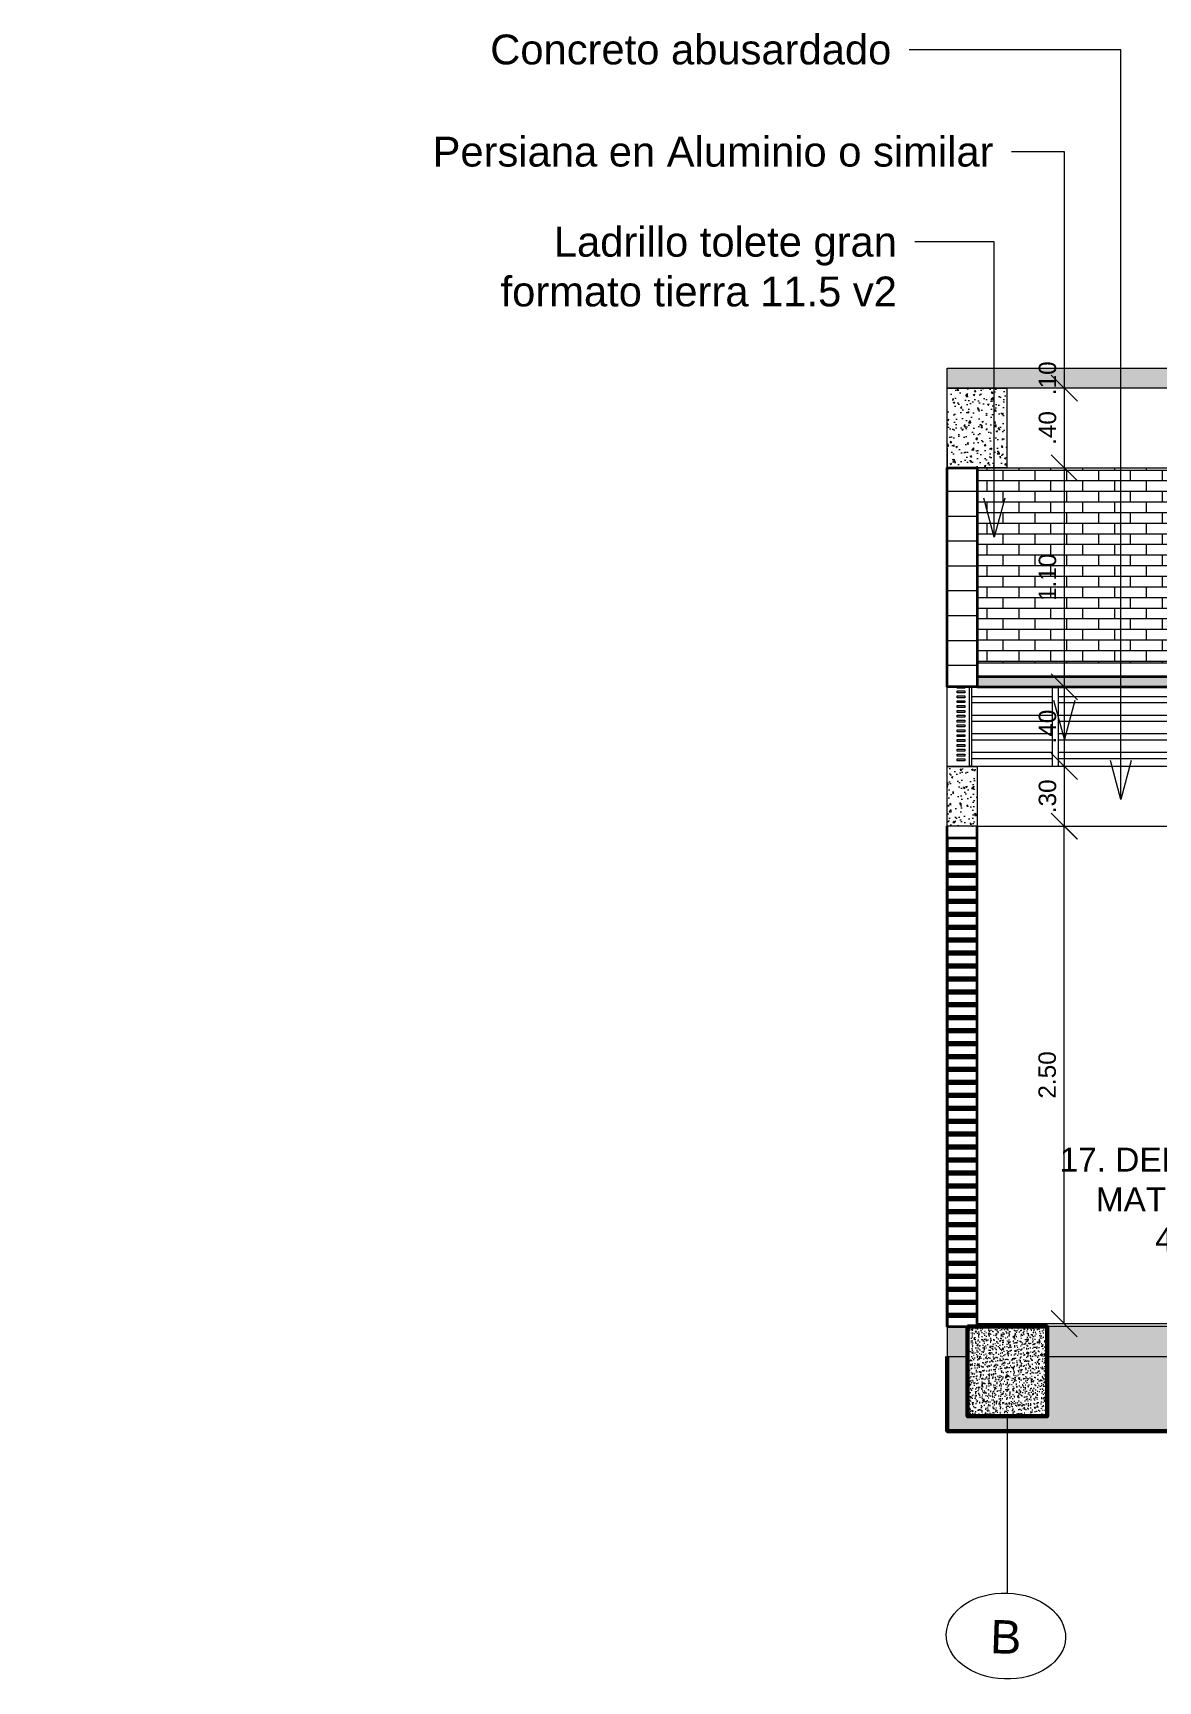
# Model space of a CAD drawing. Header units: metres. Extents: x 98211 to 98447, y 101204 to 101327.
# Drawn here: x 98220.19 to 98225.84, y 101267.4 to 101275.68 of the extents above; entities that cross this region are included whole.
import ezdxf
from ezdxf import colors
from ezdxf.entities.mleader import LeaderData, LeaderLine
from ezdxf.enums import TextEntityAlignment as Align
from ezdxf.math import Vec2, Vec3

# ---------------------------------------------------------------- set-up
doc = ezdxf.new("R2010")
doc.units = ezdxf.units.M
doc.header["$LTSCALE"] = 8
doc.header["$MEASUREMENT"] = 0
doc.header["$PDMODE"] = 1
doc.linetypes.add('DASHDOTX2', pattern=[2, 1, -0.5, 0, -0.5])
doc.layers.get('0').update_dxf_attribs({"linetype": 'CONTINUOUS', "lineweight": 9})
doc.layers.get('DEFPOINTS').update_dxf_attribs({"linetype": 'CONTINUOUS'})
for name, color, linetype, lineweight in [('9 (achurados)', 252, 'CONTINUOUS', 0), ('A_ACHU-1', 253, 'CONTINUOUS', 0), ('A_ACHURADADOS', 9, 'CONTINUOUS', 0), ('A_CARP-MAD', 46, 'CONTINUOUS', 18), ('A_ECON-PLAC', 24, 'CONTINUOUS', 60), ('A_EJES', 75, 'DASHDOTX2', 5), ('A_MURO', 7, 'CONTINUOUS', 40), ('A_MURO-ENCHA', 141, 'CONTINUOUS', 15), ('A_PLAN-1', 7, 'CONTINUOUS', 60), ('A_PLAN-3', 51, 'CONTINUOUS', 40), ('A_PLAN-5', 100, 'CONTINUOUS', 20), ('A_PLAN-7', 241, 'CONTINUOUS', 15), ('A_TEXT', 154, 'CONTINUOUS', 0), ('A_TEXT-DIM', 54, 'CONTINUOUS', 13), ('A_TEXT-IDEN', 5, 'CONTINUOUS', 18), ('A_TEXT-NOTA', 53, 'CONTINUOUS', 20), ('A_TEXT-SIMB', 195, 'CONTINUOUS', 20)]:
    doc.layers.add(name, color=color, linetype=linetype, lineweight=lineweight)
doc.styles.add('ARIAL', font='arial.ttf')
doc.styles.add('DIM', font='arial.ttf')
doc.dimstyles.new('BAN_REP_1-50-2', dxfattribs={"dimtxt": 0.0875, "dimasz": 0.1313, "dimexe": 0.15, "dimexo": 0.03, "dimgap": 0.04, "dimtad": 1, "dimzin": 4, "dimdsep": 46, "dimtxsty": 'ARIAL', "dimblk": 'OBLIQUE', "dimcen": 0.075, "dimse1": 1, "dimse2": 1, "dimclrd": 256, "dimclre": 256, "dimclrt": 256, "dimadec": 0, "dimazin": 0, "dimtfac": 1, "dimtix": 1, "dimtofl": 0, "dimtmove": 1, "dimatfit": 3, "dimldrblk": 'OPEN90', "dimfxl": 1, "dimtolj": 1, "dimtzin": 0, "dimlwd": -1, "dimlwe": -1, "dimarcsym": 0})

# ---------------------------------------------------------------- blocks, each defined once
blk = doc.blocks.new('EJE')
at = {"layer": 'A_TEXT-SIMB'}
blk.add_ellipse((0, 0), major_axis=(-0.625, 0), ratio=0.72, dxfattribs=at)
at = {"layer": 'A_TEXT-IDEN', "style": 'ARIAL'}
blk.add_attdef('EJE', text='', height=0.35, dxfattribs=at).set_placement((0, -0.184), align=Align.CENTER)
blk = doc.blocks.new('_Oblique')
at = {"color": 0, "linetype": 'ByBlock', "lineweight": -2}
blk.add_line((-0.5, -0.5), (0.5, 0.5), dxfattribs=at)
blk = doc.blocks.new('*D289')
at = {"layer": 'A_TEXT-DIM', "transparency": 16777216}
blk.add_line((98225.3662, 101269.1911), (98225.3662, 101271.6911), dxfattribs=at)
at = {"layer": 'DEFPOINTS', "color": 0, "transparency": 16777216}
for p in [(98225.0914, 101271.6911), (98225.3662, 101271.6911), (98225.0914, 101269.1911)]:
    blk.add_point(p, dxfattribs=at)
at = {"layer": 'A_TEXT-DIM', "transparency": 16777216, "xscale": 0.1313, "yscale": 0.1313, "zscale": 0.1313}
for p, rotation in [((98225.3662, 101271.6911), 90), ((98225.3662, 101269.1911), 270)]:
    blk.add_blockref('_Oblique', p, dxfattribs=dict(at, rotation=rotation))
at = {"layer": 'A_TEXT-DIM', "transparency": 16777216, "insert": (98225.2815, 101270.4411), "char_height": 0.0875, "attachment_point": 5, "rotation": 90, "style": 'ARIAL'}
blk.add_mtext('\\A1;2.50', dxfattribs=at)
blk = doc.blocks.new('_Open90')
at = {"color": 0, "linetype": 'ByBlock', "lineweight": -2}
for p, q in [((0, 0), (-1, 0)), ((-0.5, 0.5), (0, 0)), ((0, 0), (-0.5, -0.5))]:
    blk.add_line(p, q, dxfattribs=at)
blk = doc.blocks.new('*D290')
at = {"layer": 'A_TEXT-DIM', "transparency": 16777216}
blk.add_line((98225.3676, 101271.6911), (98225.3676, 101271.9918), dxfattribs=at)
at = {"layer": 'DEFPOINTS', "color": 0, "transparency": 16777216}
for p in [(98225.3662, 101271.9918, 2254.2981), (98225.3676, 101271.9918), (98225.3662, 101271.6911, 2254.2981)]:
    blk.add_point(p, dxfattribs=at)
at = {"layer": 'A_TEXT-DIM', "transparency": 16777216, "xscale": 0.1313, "yscale": 0.1313, "zscale": 0.1313}
for p, rotation in [((98225.3676, 101271.9918), 90), ((98225.3676, 101271.6911), 270)]:
    blk.add_blockref('_Oblique', p, dxfattribs=dict(at, rotation=rotation))
at = {"layer": 'A_TEXT-DIM', "transparency": 16777216, "insert": (98225.2829, 101271.8414), "char_height": 0.0875, "attachment_point": 5, "rotation": 90, "style": 'ARIAL'}
blk.add_mtext('\\A1;.30', dxfattribs=at)
blk = doc.blocks.new('*D291')
at = {"layer": 'A_TEXT-DIM', "transparency": 16777216}
blk.add_line((98225.3676, 101271.9918), (98225.3676, 101272.392), dxfattribs=at)
at = {"layer": 'DEFPOINTS', "color": 0, "transparency": 16777216}
for p in [(98225.0914, 101272.392, 2254.2981), (98225.3676, 101272.392), (98225.3676, 101271.9918)]:
    blk.add_point(p, dxfattribs=at)
at = {"layer": 'A_TEXT-DIM', "transparency": 16777216, "xscale": 0.1313, "yscale": 0.1313, "zscale": 0.1313}
for p, rotation in [((98225.3676, 101272.392), 90), ((98225.3676, 101271.9918), 270)]:
    blk.add_blockref('_Oblique', p, dxfattribs=dict(at, rotation=rotation))
at = {"layer": 'A_TEXT-DIM', "transparency": 16777216, "insert": (98225.2829, 101272.1919), "char_height": 0.0875, "attachment_point": 5, "rotation": 90, "style": 'ARIAL'}
blk.add_mtext('\\A1;.40', dxfattribs=at)
blk = doc.blocks.new('*D292')
at = {"layer": 'A_TEXT-DIM', "transparency": 16777216}
blk.add_line((98225.3676, 101272.392), (98225.3676, 101273.4924), dxfattribs=at)
at = {"layer": 'DEFPOINTS', "color": 0, "transparency": 16777216}
for p in [(98225.0914, 101273.4924, 2254.2981), (98225.3676, 101273.4924), (98225.3676, 101272.392)]:
    blk.add_point(p, dxfattribs=at)
at = {"layer": 'A_TEXT-DIM', "transparency": 16777216, "xscale": 0.1313, "yscale": 0.1313, "zscale": 0.1313}
for p, rotation in [((98225.3676, 101273.4924), 90), ((98225.3676, 101272.392), 270)]:
    blk.add_blockref('_Oblique', p, dxfattribs=dict(at, rotation=rotation))
at = {"layer": 'A_TEXT-DIM', "transparency": 16777216, "insert": (98225.2829, 101272.9422), "char_height": 0.0875, "attachment_point": 5, "rotation": 90, "style": 'ARIAL'}
blk.add_mtext('\\A1;1.10', dxfattribs=at)
blk = doc.blocks.new('*D293')
at = {"layer": 'A_TEXT-DIM', "transparency": 16777216}
blk.add_line((98225.3676, 101273.4924), (98225.3676, 101273.8924), dxfattribs=at)
at = {"layer": 'DEFPOINTS', "color": 0, "transparency": 16777216}
for p in [(98225.0914, 101273.8924, 2254.2981), (98225.3676, 101273.8924), (98225.3676, 101273.4924)]:
    blk.add_point(p, dxfattribs=at)
at = {"layer": 'A_TEXT-DIM', "transparency": 16777216, "xscale": 0.1313, "yscale": 0.1313, "zscale": 0.1313}
for p, rotation in [((98225.3676, 101273.8924), 90), ((98225.3676, 101273.4924), 270)]:
    blk.add_blockref('_Oblique', p, dxfattribs=dict(at, rotation=rotation))
at = {"layer": 'A_TEXT-DIM', "transparency": 16777216, "insert": (98225.2829, 101273.6924), "char_height": 0.0875, "attachment_point": 5, "rotation": 90, "style": 'ARIAL'}
blk.add_mtext('\\A1;.40', dxfattribs=at)
blk = doc.blocks.new('*D294')
at = {"layer": 'DEFPOINTS', "color": 0, "transparency": 16777216}
for p in [(98225.0914, 101273.9924, 2254.2981), (98225.3676, 101273.9924), (98225.0914, 101273.8924, 2254.2981)]:
    blk.add_point(p, dxfattribs=at)
at = {"layer": 'A_TEXT-DIM', "transparency": 16777216, "insert": (98225.2829, 101273.9424), "char_height": 0.0875, "attachment_point": 5, "rotation": 90, "style": 'ARIAL'}
blk.add_mtext('\\A1;.10', dxfattribs=at)
blk = doc.blocks.new('_Open30')
at = {"color": 0, "linetype": 'ByBlock', "lineweight": -2}
for p, q in [((-1, 0.268), (0, 0)), ((0, 0), (-1, -0.268)), ((0, 0), (-1, 0))]:
    blk.add_line(p, q, dxfattribs=at)

msp = doc.modelspace()

# ---------------------------------------------------------------- hatches: boundary and pattern name
at = {"layer": '9 (achurados)'}
h = msp.add_hatch(dxfattribs=at)
h.set_pattern_fill('EARTH', color=256, scale=0.25, angle=45)
h.set_pattern_definition([(45, (-0.76105, -1.662774), (7e-18, 0.088388347648), [0.0625, -0.0625]), (45, (-0.777624, -1.6462), (7e-18, 0.088388347648), [0.0625, -0.0625]), (45, (-0.7942, -1.62963), (7e-18, 0.088388347648), [0.0625, -0.0625]), (135, (-0.7942, -1.61858), (-0.088388347648, 1e-17), [0.0625, -0.0625]), (135, (-0.777624, -1.602007), (-0.088388347648, 1e-17), [0.0625, -0.0625]), (135, (-0.76105, -1.585434), (-0.088388347648, 1e-17), [0.0625, -0.0625])])
h.paths.add_polyline_path([(98225.2811, 101269.0261), (98225.2811, 101268.7261), (98225.0811, 101268.7261), (98225.0811, 101268.6511), (98232.7809, 101268.6511), (98232.7809, 101268.7261), (98232.5809, 101268.7261), (98232.5809, 101269.0261)])
h.paths.add_polyline_path([(98225.0811, 101268.6511), (98225.0811, 101268.7261), (98224.8811, 101268.7261), (98224.8811, 101269.0261), (98224.7789, 101269.0261), (98224.7789, 101268.6511)])
h.paths.add_polyline_path([(98232.9809, 101268.7261), (98232.7809, 101268.7261), (98232.7809, 101268.6511), (98233.0789, 101268.6511), (98233.0789, 101269.0261), (98232.9809, 101269.0261)])
at = {"layer": 'A_ACHU-1'}
h = msp.add_hatch(dxfattribs=at)
h.set_pattern_fill('AR-BRSTD,_O', color=256, scale=0.02)
h.set_pattern_definition([(0, (5.78027, -10.537793), (0, 0.05334), []), (90, (5.78027, -10.53779), (-0.08, 0.05334), [0.05334, -0.05334])])
h.paths.add_polyline_path([(98224.9289, 101273.4924), (98224.9289, 101272.5118), (98232.9289, 101272.5118), (98232.9289, 101273.4924)])
h = msp.add_hatch(color=7, dxfattribs=at)
h.dxf.hatch_style = 1
h.paths.add_polyline_path([(98232.9289, 101272.4418), (98224.9289, 101272.4418), (98224.9289, 101272.3918), (98232.9289, 101272.3918)])
at = {"layer": 'A_ACHURADADOS'}
h = msp.add_hatch(dxfattribs=at)
h.set_pattern_fill('AR-CONC', color=256, scale=0.012, style=0)
h.set_pattern_definition([(50, (-144.92531, -136.403506), (0.086071221912, -0.007530256198), [0.009, -0.099]), (355, (-144.92531, -136.40351), (-0.016650160034, 0.090263056044), [0.0072, -0.0792]), (100.45144446, (-144.918135, -136.40413), (0.069421061607, 0.082732798916), [0.00764882304, -0.08413705344]), (46.1842, (-144.92531, -136.37951), (0.12806895968, -0.019862313695), [0.0135, -0.1485]), (96.63563549, (-144.91464, -136.38116), (0.11215943348, 0.11689423209), [0.01147324104, -0.1262056512]), (351.18416399, (-144.92531, -136.3795), (0.11215943341, 0.11689423203), [0.0108, -0.11880000012]), (21, (-144.91331, -136.385506), (0.071628846254, -0.04831426688), [0.009, -0.099]), (326, (-144.91331, -136.38551), (0.02919783983, 0.087018005406), [0.0072, -0.0792]), (71.45144474, (-144.90734, -136.38953), (0.10082668521, 0.038703738337), [0.0076488228, -0.08413705344]), (37.5, (-144.925308, -136.403506), (0.001459182638, 0.03994726246), [0, -0.07824, 0, -0.0804, 0, -0.0795]), (7.5, (-144.925308, -136.403506), (0.031568344493, 0.047329405426), [0, -0.04584, 0, -0.07644, 0, -0.0303]), (327.5, (-144.952068, -136.403506), (0.064058692341, -0.002706584608), [0, -0.03, 0, -0.0936, 0, -0.1242]), (317.5, (-144.96407, -136.403506), (0.06998234032, 0.01201259788), [0, -0.039, 0, -0.06216, 0, -0.0882])])
h.paths.add_polyline_path([(98233.0789, 101273.8924), (98224.7789, 101273.8924), (98224.7789, 101273.9924), (98233.0789, 101273.9924)])
h = msp.add_hatch(dxfattribs=at)
h.set_pattern_fill('AR-CONC', color=256, scale=0.012, style=0)
h.set_pattern_definition([(50, (5.73078, -10.58779), (0.086071221912, -0.007530256198), [0.009, -0.099]), (355, (5.73078, -10.58779), (-0.016650160034, 0.090263056044), [0.0072, -0.0792]), (100.45144446, (5.737956, -10.58842), (0.069421061607, 0.082732798916), [0.00764882304, -0.08413705344]), (46.1842, (5.73078, -10.56379), (0.12806895968, -0.019862313695), [0.0135, -0.1485]), (96.63563549, (5.74146, -10.56545), (0.11215943348, 0.11689423209), [0.01147324104, -0.1262056512]), (351.18416399, (5.73078, -10.5638), (0.11215943341, 0.11689423203), [0.0108, -0.11880000012]), (21, (5.74278, -10.56979), (0.071628846254, -0.04831426688), [0.009, -0.099]), (326, (5.74278, -10.56979), (0.02919783983, 0.087018005406), [0.0072, -0.0792]), (71.45144474, (5.74875, -10.57382), (0.10082668521, 0.038703738337), [0.0076488228, -0.08413705344]), (37.5, (5.730783, -10.587793), (0.001459182638, 0.03994726246), [0, -0.07824, 0, -0.0804, 0, -0.0795]), (7.5, (5.730783, -10.587793), (0.031568344493, 0.047329405426), [0, -0.04584, 0, -0.07644, 0, -0.0303]), (327.5, (5.704023, -10.587793), (0.064058692341, -0.002706584608), [0, -0.03, 0, -0.0936, 0, -0.1242]), (317.5, (5.692023, -10.587793), (0.06998234032, 0.01201259788), [0, -0.039, 0, -0.06216, 0, -0.0882])])
h.paths.add_polyline_path([(98224.7789, 101273.8924), (98225.0789, 101273.8924), (98225.0789, 101273.4924), (98224.7789, 101273.4924)])
h = msp.add_hatch(dxfattribs=at)
h.set_pattern_fill('LINE')
h.paths.add_polyline_path([(98224.9289, 101273.4924), (98224.7789, 101273.4924), (98224.7789, 101272.3918), (98224.9289, 101272.3918)])
h.paths.add_polyline_path([(98233.0789, 101273.4924), (98232.9289, 101273.4924), (98232.9289, 101272.3918), (98233.0789, 101272.3918)])
h = msp.add_hatch(dxfattribs=at)
h.set_pattern_fill('AR-CONC', color=256, scale=0.012, style=0)
h.set_pattern_definition([(50, (6.46746, -9.986455), (0.086071221912, -0.007530256198), [0.009, -0.099]), (355, (6.46746, -9.986455), (-0.016650160034, 0.090263056044), [0.0072, -0.0792]), (100.45144446, (6.47464, -9.98708), (0.069421061607, 0.082732798916), [0.00764882304, -0.08413705344]), (46.1842, (6.46746, -9.96246), (0.12806895968, -0.019862313695), [0.0135, -0.1485]), (96.63563549, (6.47814, -9.96411), (0.11215943348, 0.11689423209), [0.01147324104, -0.1262056512]), (351.18416399, (6.46746, -9.96246), (0.11215943341, 0.11689423203), [0.0108, -0.11880000012]), (21, (6.47946, -9.968455), (0.071628846254, -0.04831426688), [0.009, -0.099]), (326, (6.47946, -9.968455), (0.02919783983, 0.087018005406), [0.0072, -0.0792]), (71.45144474, (6.48543, -9.97248), (0.10082668521, 0.038703738337), [0.0076488228, -0.08413705344]), (37.5, (6.467463, -9.986455), (0.001459182638, 0.03994726246), [0, -0.07824, 0, -0.0804, 0, -0.0795]), (7.5, (6.467463, -9.986455), (0.031568344493, 0.047329405426), [0, -0.04584, 0, -0.07644, 0, -0.0303]), (327.5, (6.440703, -9.986455), (0.064058692341, -0.002706584608), [0, -0.03, 0, -0.0936, 0, -0.1242]), (317.5, (6.428703, -9.986455), (0.06998234032, 0.01201259788), [0, -0.039, 0, -0.06216, 0, -0.0882])])
h.paths.add_polyline_path([(98224.9289, 101271.9911), (98224.9289, 101271.6911), (98224.7789, 101271.6911), (98224.7789, 101271.9911)])
h = msp.add_hatch(dxfattribs=at)
h.set_pattern_fill('AR-CONC', color=256, scale=0.012, style=0)
h.set_pattern_definition([(50, (-0.76105, -1.662774), (0.086071221912, -0.007530256198), [0.009, -0.099]), (355, (-0.76105, -1.66277), (-0.016650160034, 0.090263056044), [0.0072, -0.0792]), (100.45144446, (-0.75388, -1.6634), (0.069421061607, 0.082732798916), [0.00764882304, -0.08413705344]), (46.1842, (-0.76105, -1.63877), (0.12806895968, -0.019862313695), [0.0135, -0.1485]), (96.63563549, (-0.75038, -1.64043), (0.11215943348, 0.11689423209), [0.01147324104, -0.1262056512]), (351.18416399, (-0.76105, -1.63877), (0.11215943341, 0.11689423203), [0.0108, -0.11880000012]), (21, (-0.74905, -1.644774), (0.071628846254, -0.04831426688), [0.009, -0.099]), (326, (-0.74905, -1.64477), (0.02919783983, 0.087018005406), [0.0072, -0.0792]), (71.45144474, (-0.74308, -1.6488), (0.10082668521, 0.038703738337), [0.0076488228, -0.08413705344]), (37.5, (-0.761052, -1.662774), (0.001459182638, 0.03994726246), [0, -0.07824, 0, -0.0804, 0, -0.0795]), (7.5, (-0.76105, -1.662774), (0.031568344493, 0.047329405426), [0, -0.04584, 0, -0.07644, 0, -0.0303]), (327.5, (-0.78781, -1.662774), (0.064058692341, -0.002706584608), [0, -0.03, 0, -0.0936, 0, -0.1242]), (317.5, (-0.79981, -1.662774), (0.06998234032, 0.01201259788), [0, -0.039, 0, -0.06216, 0, -0.0882])])
h.paths.add_polyline_path([(98232.5809, 101269.1761), (98225.2811, 101269.1761), (98225.2811, 101269.0261), (98232.5809, 101269.0261)])
h.paths.add_polyline_path([(98224.8811, 101269.1761), (98224.7789, 101269.1761), (98224.7789, 101269.0261), (98224.8811, 101269.0261)])
h.paths.add_polyline_path([(98233.0789, 101269.1761), (98232.9809, 101269.1761), (98232.9809, 101269.0261), (98233.0789, 101269.0261)])
h = msp.add_hatch(dxfattribs=at)
h.set_pattern_fill('AR-CONC', color=256, scale=0.006, angle=360, style=0)
h.set_pattern_definition([(50, (98142.298193, 101279.938085), (0.043035611, -0.003765128), [0.0045, -0.0495]), (355, (98142.298193, 101279.938085), (-0.00832508, 0.045131528), [0.0036, -0.0396]), (100.451444, (98142.30178, 101279.93777), (0.03471053, 0.0413664), [0.003824412, -0.042068527]), (46.1842, (98142.298193, 101279.950085), (0.06403448, -0.009931157), [0.00675, -0.07425]), (96.635635, (98142.30353, 101279.94926), (0.056079717, 0.058447116), [0.00573662, -0.063102826]), (351.18416, (98142.29819, 101279.950085), (0.056079717, 0.058447116), [0.0054, -0.0594]), (21, (98142.304193, 101279.947085), (0.035814423, -0.024157133), [0.0045, -0.0495]), (326, (98142.304193, 101279.947085), (0.01459892, 0.043509003), [0.0036, -0.0396]), (71.451445, (98142.307178, 101279.945072), (0.050413343, 0.01935187), [0.003824411, -0.042068527]), (37.5, (98142.298193, 101279.938085), (0.0007295913, 0.0199736312), [0, -0.03912, 0, -0.0402, 0, -0.03975]), (7.5, (98142.298193, 101279.938085), (0.015784172, 0.0236647027), [0, -0.02292, 0, -0.03822, 0, -0.01515]), (327.5, (98142.284813, 101279.938085), (0.0320293462, -0.0013532923), [0, -0.015, 0, -0.0468, 0, -0.0621]), (317.5, (98142.278813, 101279.938085), (0.03499117, 0.006006299), [0, -0.0195, 0, -0.03108, 0, -0.0441])])
h.paths.add_polyline_path([(98224.8811, 101268.7261), (98225.2811, 101268.7261), (98225.2811, 101269.1761), (98224.8811, 101269.1761)])
at = {"layer": 'A_CARP-MAD'}
h = msp.add_hatch(dxfattribs=at)
h.set_pattern_fill('ANSI32,_O', color=256, scale=0.25, angle=135)
h.set_pattern_definition([(180, (0, 0), (-1e-17, -0.09375), []), (180, (-0.03125, 0.03125), (-1e-17, -0.09375), [])])
h.paths.add_polyline_path([(98225.3061, 101272.3918), (98224.9005, 101272.3918), (98224.9005, 101271.9912), (98225.3061, 101271.9912)])
h.paths.add_polyline_path([(98226.1319, 101272.3918), (98225.3361, 101272.3918), (98225.3361, 101271.9912), (98226.1319, 101271.9912)])
h.paths.add_polyline_path([(98226.9576, 101272.3918), (98226.1619, 101272.3918), (98226.1619, 101271.9912), (98226.9576, 101271.9912)])
h.paths.add_polyline_path([(98227.7845, 101272.3918), (98226.9876, 101272.3918), (98226.9876, 101271.9912), (98227.7845, 101271.9912)])
h.paths.add_polyline_path([(98228.6103, 101272.3918), (98227.8145, 101272.3918), (98227.8145, 101271.9912), (98228.6103, 101271.9912)])
h.paths.add_polyline_path([(98229.4372, 101272.3918), (98228.6403, 101272.3918), (98228.6403, 101271.9912), (98229.4372, 101271.9912)])
h.paths.add_polyline_path([(98230.263, 101272.3918), (98229.4672, 101272.3918), (98229.4672, 101271.9912), (98230.263, 101271.9912)])
h.paths.add_polyline_path([(98231.0898, 101272.3918), (98230.293, 101272.3918), (98230.293, 101271.9912), (98231.0898, 101271.9912)])
h.paths.add_polyline_path([(98231.9156, 101272.3918), (98231.1198, 101272.3918), (98231.1198, 101271.9912), (98231.9156, 101271.9912)])
h.paths.add_polyline_path([(98232.7425, 101272.3918), (98231.9456, 101272.3918), (98231.9456, 101271.9912), (98232.7425, 101271.9912)])
h.paths.add_polyline_path([(98232.9574, 101272.3918), (98232.7725, 101272.3918), (98232.7725, 101271.9912), (98232.9574, 101271.9912)])

# ---------------------------------------------------------------- linework, layer by layer
at = {"layer": 'A_ACHURADADOS'}
for points in [[(98233.0789, 101273.8924), (98224.7789, 101273.8924), (98224.7789, 101273.9924), (98233.0789, 101273.9924)], [(98224.8811, 101269.1761), (98224.7789, 101269.1761), (98224.7789, 101269.0261), (98224.8811, 101269.0261)], [(98232.5809, 101269.1761), (98225.2811, 101269.1761), (98225.2811, 101269.0261), (98232.5809, 101269.0261)]]:
    msp.add_lwpolyline(points, close=True, dxfattribs=at)
for points in [[(98224.7789, 101273.8924), (98225.0789, 101273.8924), (98225.0789, 101273.4924), (98224.7789, 101273.4924), (98224.7789, 101273.8924)], [(98224.9289, 101271.9911), (98224.9289, 101271.6911), (98224.7789, 101271.6911), (98224.7789, 101271.9911), (98224.9289, 101271.9911)]]:
    msp.add_lwpolyline(points, dxfattribs=at)
at = {"layer": 'A_CARP-MAD'}
for p, q in [((98225.3061, 101272.3918), (98225.3061, 101271.9912)), ((98225.3361, 101272.3918), (98225.3361, 101271.9912))]:
    msp.add_line(p, q, dxfattribs=at)
at = {"layer": 'A_ECON-PLAC'}
msp.add_lwpolyline([(98224.7789, 101269.0261), (98224.7789, 101268.6511), (98233.0789, 101268.6511), (98233.0789, 101269.0261)], dxfattribs=at)
at = {"layer": 'A_EJES'}
msp.add_line((98225.0811, 101267.837), (98225.0811, 101268.7261), dxfattribs=at)
at = {"layer": 'A_MURO'}
for p, q in [((98224.7789, 101269.1761), (98224.7789, 101271.6911)), ((98224.9289, 101269.1761), (98224.9289, 101271.6911))]:
    msp.add_line(p, q, dxfattribs=at)
for points in [[(98224.9289, 101272.3918), (98224.7789, 101272.3918), (98224.7789, 101273.4924), (98224.9289, 101273.4924)], [(98232.9289, 101272.4418), (98224.9289, 101272.4418), (98224.9289, 101272.3918), (98232.9289, 101272.3918)]]:
    msp.add_lwpolyline(points, close=True, dxfattribs=at)
at = {"layer": 'A_MURO-ENCHA'}
for p, q in [((98232.9289, 101269.1911), (98224.9289, 101269.1911)), ((98233.0789, 101269.1761), (98224.9289, 101269.1761))]:
    msp.add_line(p, q, dxfattribs=at)
at = {"layer": 'A_PLAN-1'}
msp.add_lwpolyline([(98224.8811, 101269.1761), (98225.2811, 101269.1761), (98225.2811, 101268.7261), (98224.8811, 101268.7261)], close=True, dxfattribs=at)
at = {"layer": 'A_PLAN-3'}
for points in [[(98224.9289, 101271.6311), (98224.7789, 101271.6311), (98224.7789, 101271.5811), (98224.9289, 101271.5811), (98224.9289, 101271.6311)], [(98224.9289, 101271.5661), (98224.7789, 101271.5661), (98224.7789, 101271.5161), (98224.9289, 101271.5161), (98224.9289, 101271.5661)], [(98224.9289, 101271.5011), (98224.7789, 101271.5011), (98224.7789, 101271.4511), (98224.9289, 101271.4511), (98224.9289, 101271.5011)], [(98224.9289, 101271.4361), (98224.7789, 101271.4361), (98224.7789, 101271.3861), (98224.9289, 101271.3861), (98224.9289, 101271.4361)], [(98224.9289, 101271.3711), (98224.7789, 101271.3711), (98224.7789, 101271.3211), (98224.9289, 101271.3211), (98224.9289, 101271.3711)], [(98224.9289, 101271.3061), (98224.7789, 101271.3061), (98224.7789, 101271.2561), (98224.9289, 101271.2561), (98224.9289, 101271.3061)], [(98224.9289, 101271.2411), (98224.7789, 101271.2411), (98224.7789, 101271.1911), (98224.9289, 101271.1911), (98224.9289, 101271.2411)], [(98224.9289, 101271.1761), (98224.7789, 101271.1761), (98224.7789, 101271.1261), (98224.9289, 101271.1261), (98224.9289, 101271.1761)], [(98224.9289, 101271.1111), (98224.7789, 101271.1111), (98224.7789, 101271.0611), (98224.9289, 101271.0611), (98224.9289, 101271.1111)], [(98224.9289, 101271.0461), (98224.7789, 101271.0461), (98224.7789, 101270.9961), (98224.9289, 101270.9961), (98224.9289, 101271.0461)], [(98224.9289, 101270.9811), (98224.7789, 101270.9811), (98224.7789, 101270.9311), (98224.9289, 101270.9311), (98224.9289, 101270.9811)], [(98224.9289, 101270.9161), (98224.7789, 101270.9161), (98224.7789, 101270.8661), (98224.9289, 101270.8661), (98224.9289, 101270.9161)], [(98224.9289, 101270.8511), (98224.7789, 101270.8511), (98224.7789, 101270.8011), (98224.9289, 101270.8011), (98224.9289, 101270.8511)], [(98224.9289, 101270.7861), (98224.7789, 101270.7861), (98224.7789, 101270.7361), (98224.9289, 101270.7361), (98224.9289, 101270.7861)], [(98224.9289, 101270.7211), (98224.7789, 101270.7211), (98224.7789, 101270.6711), (98224.9289, 101270.6711), (98224.9289, 101270.7211)], [(98224.9289, 101270.6561), (98224.7789, 101270.6561), (98224.7789, 101270.6061), (98224.9289, 101270.6061), (98224.9289, 101270.6561)], [(98224.9289, 101270.5911), (98224.7789, 101270.5911), (98224.7789, 101270.5411), (98224.9289, 101270.5411), (98224.9289, 101270.5911)], [(98224.9289, 101270.5261), (98224.7789, 101270.5261), (98224.7789, 101270.4761), (98224.9289, 101270.4761), (98224.9289, 101270.5261)], [(98224.9289, 101270.4611), (98224.7789, 101270.4611), (98224.7789, 101270.4111), (98224.9289, 101270.4111), (98224.9289, 101270.4611)], [(98224.9289, 101270.3961), (98224.7789, 101270.3961), (98224.7789, 101270.3461), (98224.9289, 101270.3461), (98224.9289, 101270.3961)], [(98224.9289, 101270.3311), (98224.7789, 101270.3311), (98224.7789, 101270.2811), (98224.9289, 101270.2811), (98224.9289, 101270.3311)], [(98224.9289, 101270.2661), (98224.7789, 101270.2661), (98224.7789, 101270.2161), (98224.9289, 101270.2161), (98224.9289, 101270.2661)], [(98224.9289, 101270.2011), (98224.7789, 101270.2011), (98224.7789, 101270.1511), (98224.9289, 101270.1511), (98224.9289, 101270.2011)], [(98224.9289, 101270.1361), (98224.7789, 101270.1361), (98224.7789, 101270.0861), (98224.9289, 101270.0861), (98224.9289, 101270.1361)], [(98224.9289, 101270.0711), (98224.7789, 101270.0711), (98224.7789, 101270.0211), (98224.9289, 101270.0211), (98224.9289, 101270.0711)], [(98224.9289, 101270.0061), (98224.7789, 101270.0061), (98224.7789, 101269.9561), (98224.9289, 101269.9561), (98224.9289, 101270.0061)], [(98224.9289, 101269.9411), (98224.7789, 101269.9411), (98224.7789, 101269.8911), (98224.9289, 101269.8911), (98224.9289, 101269.9411)], [(98224.9289, 101269.8761), (98224.7789, 101269.8761), (98224.7789, 101269.8261), (98224.9289, 101269.8261), (98224.9289, 101269.8761)], [(98224.9289, 101269.8111), (98224.7789, 101269.8111), (98224.7789, 101269.7611), (98224.9289, 101269.7611), (98224.9289, 101269.8111)], [(98224.9289, 101269.7461), (98224.7789, 101269.7461), (98224.7789, 101269.6961), (98224.9289, 101269.6961), (98224.9289, 101269.7461)], [(98224.9289, 101269.6811), (98224.7789, 101269.6811), (98224.7789, 101269.6311), (98224.9289, 101269.6311), (98224.9289, 101269.6811)], [(98224.9289, 101269.6161), (98224.7789, 101269.6161), (98224.7789, 101269.5661), (98224.9289, 101269.5661), (98224.9289, 101269.6161)], [(98224.9289, 101269.5511), (98224.7789, 101269.5511), (98224.7789, 101269.5011), (98224.9289, 101269.5011), (98224.9289, 101269.5511)], [(98224.9289, 101269.4861), (98224.7789, 101269.4861), (98224.7789, 101269.4361), (98224.9289, 101269.4361), (98224.9289, 101269.4861)], [(98224.9289, 101269.4211), (98224.7789, 101269.4211), (98224.7789, 101269.3711), (98224.9289, 101269.3711), (98224.9289, 101269.4211)], [(98224.9289, 101269.3561), (98224.7789, 101269.3561), (98224.7789, 101269.3061), (98224.9289, 101269.3061), (98224.9289, 101269.3561)], [(98224.9289, 101269.2911), (98224.7789, 101269.2911), (98224.7789, 101269.2411), (98224.9289, 101269.2411), (98224.9289, 101269.2911)], [(98224.9289, 101269.2261), (98224.7789, 101269.2261), (98224.7789, 101269.1761), (98224.9289, 101269.1761), (98224.9289, 101269.2261)]]:
    msp.add_lwpolyline(points, dxfattribs=at)
at = {"layer": 'A_PLAN-5'}
for points in [[(98224.8681, 101272.3918), (98224.8681, 101272.3854), (98224.8289, 101272.3854), (98224.8289, 101272.3918)], [(98224.9005, 101272.3918), (98224.9005, 101271.9924), (98224.8914, 101271.9924), (98224.8914, 101272.3918)]]:
    msp.add_lwpolyline(points, dxfattribs=at)
for points in [[(98224.8289, 101272.3708), (98224.8681, 101272.3708), (98224.8681, 101272.361), (98224.8289, 101272.361)], [(98224.8289, 101272.3464), (98224.8681, 101272.3464), (98224.8681, 101272.3366), (98224.8289, 101272.3366)], [(98224.8289, 101272.322), (98224.8681, 101272.322), (98224.8681, 101272.3122), (98224.8289, 101272.3122)], [(98224.8289, 101272.2976), (98224.8681, 101272.2976), (98224.8681, 101272.2878), (98224.8289, 101272.2878)], [(98224.8289, 101272.2732), (98224.8681, 101272.2732), (98224.8681, 101272.2634), (98224.8289, 101272.2634)], [(98224.8289, 101272.2488), (98224.8681, 101272.2488), (98224.8681, 101272.239), (98224.8289, 101272.239)], [(98224.8289, 101272.2244), (98224.8681, 101272.2244), (98224.8681, 101272.2146), (98224.8289, 101272.2146)], [(98224.8289, 101272.2), (98224.8681, 101272.2), (98224.8681, 101272.1902), (98224.8289, 101272.1902)], [(98224.8289, 101272.1756), (98224.8681, 101272.1756), (98224.8681, 101272.1658), (98224.8289, 101272.1658)], [(98224.8289, 101272.1512), (98224.8681, 101272.1512), (98224.8681, 101272.1414), (98224.8289, 101272.1414)], [(98224.8289, 101272.1268), (98224.8681, 101272.1268), (98224.8681, 101272.117), (98224.8289, 101272.117)], [(98224.8289, 101272.1024), (98224.8681, 101272.1024), (98224.8681, 101272.0926), (98224.8289, 101272.0926)], [(98224.8289, 101272.078), (98224.8681, 101272.078), (98224.8681, 101272.0682), (98224.8289, 101272.0682)], [(98224.8289, 101272.0536), (98224.8681, 101272.0536), (98224.8681, 101272.0438), (98224.8289, 101272.0438)], [(98224.8289, 101272.0292), (98224.8681, 101272.0292), (98224.8681, 101272.0194), (98224.8289, 101272.0194)]]:
    msp.add_lwpolyline(points, close=True, dxfattribs=at)
at = {"layer": 'A_PLAN-7'}
for p, q in [((98224.7789, 101273.4924), (98233.0789, 101273.4924)), ((98224.9289, 101272.5118), (98232.9289, 101272.5118)), ((98224.7789, 101271.9918), (98224.7789, 101272.3918)), ((98224.9289, 101271.6911), (98227.6789, 101271.6911))]:
    msp.add_line(p, q, dxfattribs=at)
msp.add_lwpolyline([(98224.7789, 101273.5924), (98224.7789, 101272.3918)], dxfattribs=at)
msp.add_lwpolyline([(98233.0789, 101271.9912), (98224.7789, 101271.9912), (98224.7789, 101272.3918), (98233.0789, 101272.3918)], close=True, dxfattribs=at)

# ---------------------------------------------------------------- block references
ref = msp.add_blockref('EJE', (98225.0737, 101267.6212), dxfattribs=dict(xscale=0.4799999999999998, yscale=0.4799999999999998, zscale=0.4799999999999998, rotation=358.0516891818438))
ref.add_attrib('EJE', 'B', dxfattribs={"layer": 'A_TEXT-IDEN', "height": 0.168, "rotation": 358.05169, "style": 'ARIAL'}).set_placement((98225.0707, 101267.5327, 2254.2981), align=Align.CENTER)

# ---------------------------------------------------------------- texts
at = {"layer": 'A_TEXT', "insert": (98225.0546, 101270.0755), "char_height": 0.12, "width": 2.003368, "attachment_point": 1, "style": 'DIM'}
msp.add_mtext('\\pxqc;17. DEPOSITO DE MATERIALES\\P4.5M2', dxfattribs=at)

# ---------------------------------------------------------------- dimensions: what is measured, and where the dimension line sits
at = {"layer": 'A_TEXT-DIM'}
for base, p1, p2, picture, middle in [((98225.3676, 101273.9924), (98225.0914, 101273.8924, 2254.2981), (98225.0914, 101273.9924, 2254.2981), '*D294', (98225.2829, 101273.9424)), ((98225.3676, 101273.8924), (98225.3676, 101273.4924), (98225.0914, 101273.8924, 2254.2981), '*D293', (98225.2829, 101273.6924)), ((98225.3676, 101273.4924), (98225.3676, 101272.392), (98225.0914, 101273.4924, 2254.2981), '*D292', (98225.2829, 101272.9422)), ((98225.3676, 101272.392), (98225.3676, 101271.9918), (98225.0914, 101272.392, 2254.2981), '*D291', (98225.2829, 101272.1919)), ((98225.3676, 101271.9918), (98225.3662, 101271.6911, 2254.2981), (98225.3662, 101271.9918, 2254.2981), '*D290', (98225.2829, 101271.8414)), ((98225.3662, 101271.6911), (98225.0914, 101269.1911), (98225.0914, 101271.6911), '*D289', (98225.2815, 101270.4411))]:
    dim = msp.add_linear_dim(base=base, p1=p1, p2=p2, angle=90, dimstyle='BAN_REP_1-50-2', dxfattribs=at)
    dim.commit()
    dim.dimension.update_dxf_attribs({"geometry": picture, "text_midpoint": middle})

# ---------------------------------------------------------------- leaders
at = {"layer": 'A_TEXT-NOTA'}
ml = msp.add_multileader_mtext('Standard', dxfattribs=at)
ml.set_content('{\\fArial|b0|i0|c0|p32;Concreto abusardado}', color=256, style='ARIAL')
ml.set_leader_properties(color=256, linetype='ByLayer', lineweight=-1)
ml.set_arrow_properties(name='OPEN30')
ml.build(insert=Vec2(0, 0))
ml.multileader.update_dxf_attribs({"dogleg_length": 0.78, "arrow_head_size": 0.195})
ctx = ml.context
ctx.base_point, ctx.char_height, ctx.arrow_head_size, ctx.landing_gap_size, ctx.plane_origin = Vec3(98222.4107, 101275.5935), 0.15, 0.195, 0.09, Vec3(98225.5167, 101272.5578)
ctx.text_align_type = 2
notes = []
notes.append((ctx, [(1, (1, 1, 0), (98225.651, 101275.5935), (-1, 0), 1.0631, [(0, [(98225.651, 101271.8259)], 0, [])])]))
ctx.mtext.insert, ctx.mtext.width, ctx.mtext.alignment, ctx.mtext.flow_direction = Vec3(98224.4979, 101275.6698), 4.312531, 3, 5
ml = msp.add_multileader_mtext('Standard', dxfattribs=at)
ml.set_content('{\\fArial|b0|i0|c0|p32;Persiana en Aluminio o similar}', color=256, style='ARIAL')
ml.set_leader_properties(color=256, linetype='ByLayer', lineweight=-1)
ml.set_arrow_properties(name='OPEN30')
ml.build(insert=Vec2(0, 0))
ml.multileader.update_dxf_attribs({"dogleg_length": 0.78, "arrow_head_size": 0.195})
ctx = ml.context
ctx.base_point, ctx.char_height, ctx.arrow_head_size, ctx.landing_gap_size, ctx.plane_origin = Vec3(98222.1163, 101275.0802), 0.15, 0.195, 0.09, Vec3(98226.0899, 101271.9036)
ctx.text_align_type = 2
notes.append((ctx, [(1, (1, 1, 0), (98225.3676, 101275.0802), (-1, 0), 0.2661, [(0, [(98225.3676, 101272.1282)], 0, [])])]))
ctx.mtext.insert, ctx.mtext.width, ctx.mtext.alignment, ctx.mtext.flow_direction = Vec3(98225.0115, 101275.1564), 4.312531, 3, 5
ml = msp.add_multileader_mtext('Standard', dxfattribs=at)
ml.set_content('{\\fArial|b0|i0|c0|p32;Ladrillo tolete gran formato tierra 11.5 v2}', color=256, style='ARIAL')
ml.set_leader_properties(color=256, linetype='ByLayer', lineweight=-1)
ml.set_arrow_properties(name='OPEN30')
ml.build(insert=Vec2(0, 0))
ml.multileader.update_dxf_attribs({"dogleg_length": 0.78, "arrow_head_size": 0.195})
ctx = ml.context
ctx.base_point, ctx.char_height, ctx.arrow_head_size, ctx.landing_gap_size, ctx.plane_origin = Vec3(98222.4575, 101274.6273), 0.15, 0.195, 0.09, Vec3(98225.7377, 101271.1216)
ctx.text_align_type = 2
notes.append((ctx, [(1, (1, 1, 0), (98225.0154, 101274.6273), (-1, 0), 0.3992, [(0, [(98225.0154, 101273.1443)], 0, [])])]))
ctx.mtext.insert, ctx.mtext.width, ctx.mtext.defined_height, ctx.mtext.alignment, ctx.mtext.flow_direction = Vec3(98224.5262, 101274.7036), 2.453396, 0.4753, 3, 5
for ctx, leaders in notes:
    for number, flags, end, landing, length, lines in leaders:
        leader = LeaderData()
        leader.index, (leader.has_last_leader_line, leader.has_dogleg_vector, leader.attachment_direction) = number, flags
        leader.last_leader_point, leader.dogleg_vector, leader.dogleg_length = Vec3(end), Vec3(landing), length
        for number, points, colour, breaks in lines:
            line = LeaderLine()
            line.index, line.vertices, line.color, line.breaks = number, Vec3.list(points), colors.encode_raw_color(colour), breaks
            leader.lines.append(line)
        ctx.leaders.append(leader)

doc.saveas('drawing.dxf')
